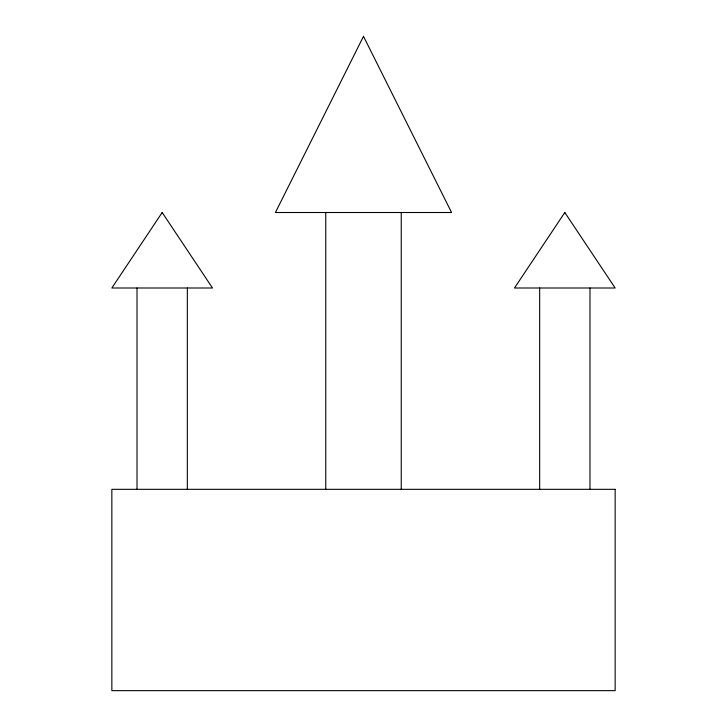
<?xml version="1.0" encoding="UTF-8"?>
<svg xmlns="http://www.w3.org/2000/svg" width="727" height="727" viewBox="0 0 727 727"><rect width="100%" height="100%" fill="white"/><g stroke="black" fill="none" stroke-linecap="round" stroke-linejoin="round"><path stroke-width="1.09" d="M589.988 288.001L589.988 489.326M539.661 288.001L539.661 489.326M401.249 212.511L401.249 489.625M325.751 212.511L325.751 489.625M187.339 288.001L187.339 489.326M137.012 288.001L137.012 489.326M363.5 36.35L275.424 212.511L451.576 212.511L363.5 36.35M162.176 212.511L111.849 288.001L212.511 288.001L162.176 212.511M564.824 212.511L514.489 288.001L615.151 288.001L564.824 212.511M615.151 489.326L111.849 489.326L111.849 690.65L615.151 690.65L615.151 489.326"/></g></svg>
